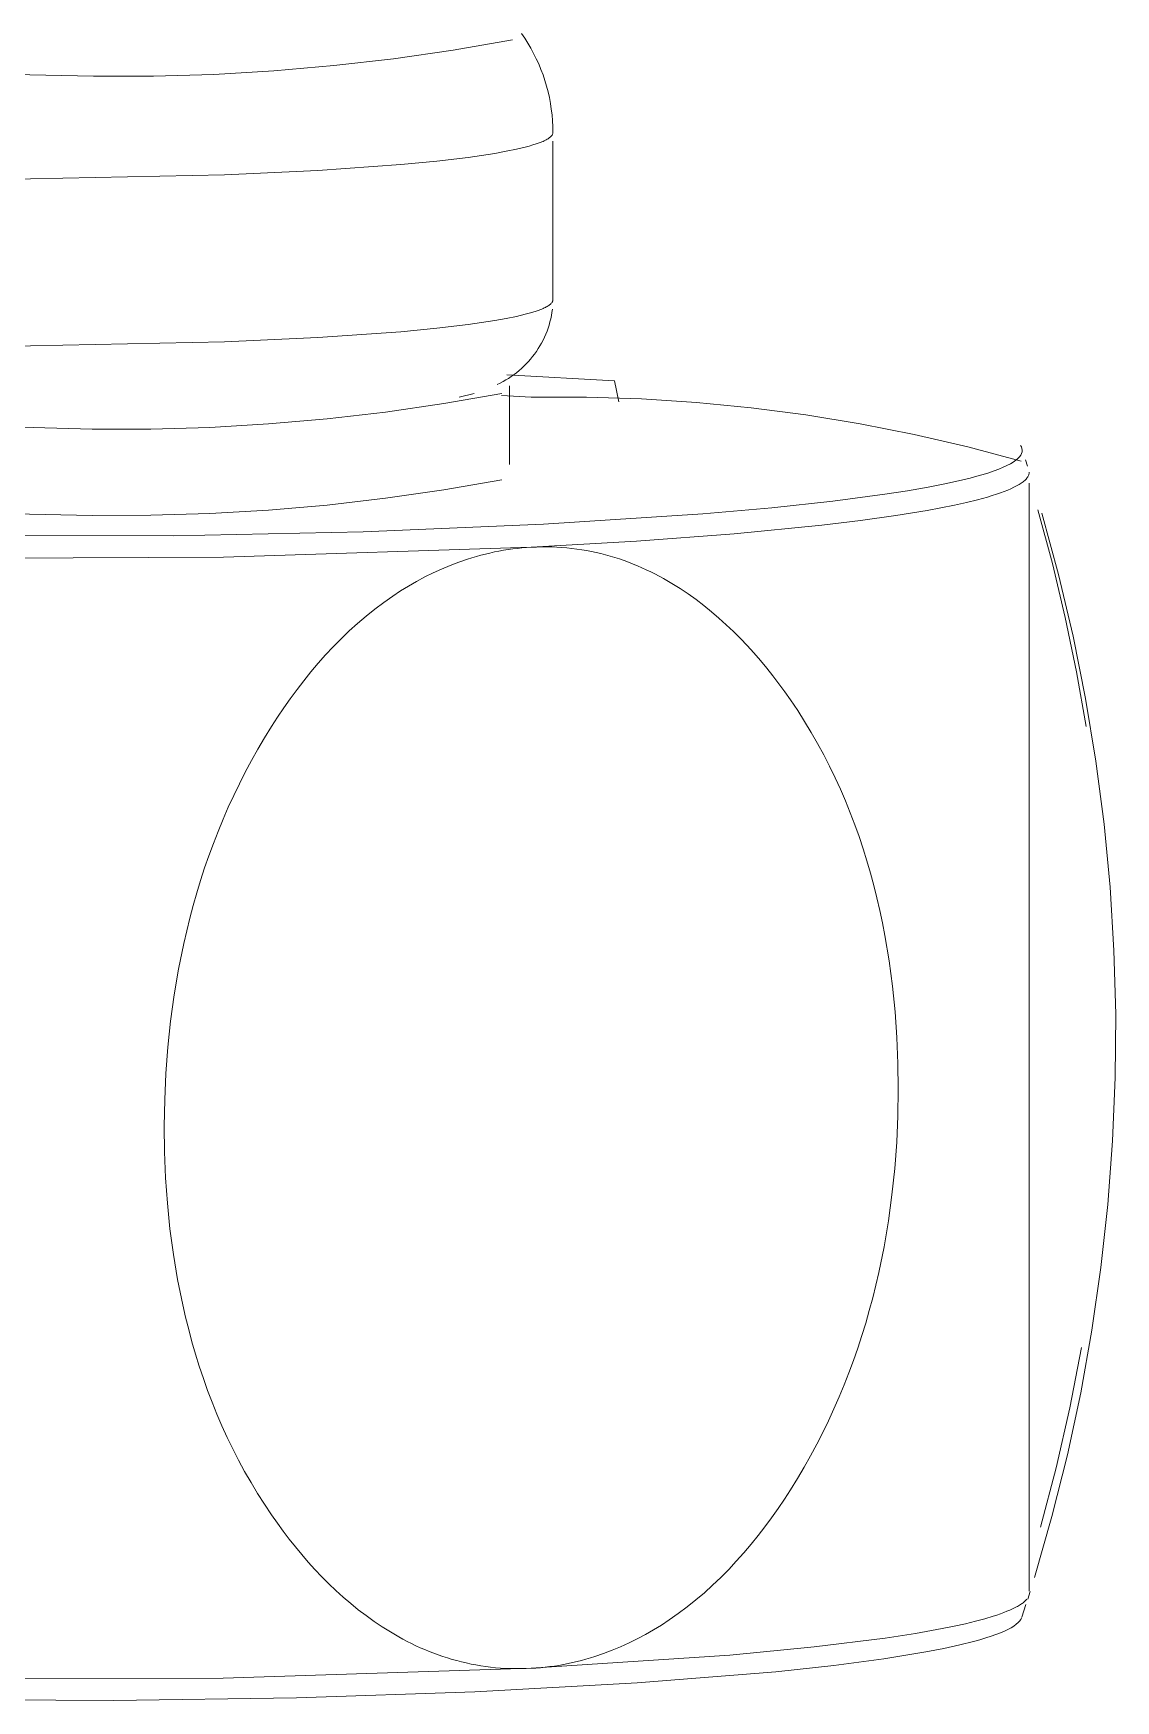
# Model space of a CAD drawing. Header units: millimetres. Extents: x 580 to 1174, y -1119 to -699.
# Drawn here: x 1032.13 to 1044.63, y -1066.61 to -1047.35 of the extents above; entities that cross this region are included whole.
import ezdxf

# ---------------------------------------------------------------- set-up
doc = ezdxf.new("R2010")
doc.units = ezdxf.units.MM
doc.header["$LTSCALE"] = 0.1
doc.layers.get('0').update_dxf_attribs({"lineweight": 13})

msp = doc.modelspace()

# ---------------------------------------------------------------- linework, layer by layer
for p, q in [((1036.975, -1047.544), (1037.659, -1047.425)), ((1037.763, -1047.351), (1037.802, -1047.407)), ((1037.802, -1047.407), (1037.838, -1047.465)), ((1037.838, -1047.465), (1037.872, -1047.523)), ((1035.597, -1047.724), (1036.288, -1047.644)), ((1036.288, -1047.644), (1036.975, -1047.544)), ((1037.872, -1047.523), (1037.904, -1047.583)), ((1037.904, -1047.583), (1037.935, -1047.644)), ((1037.935, -1047.644), (1037.963, -1047.705)), ((1037.963, -1047.705), (1037.989, -1047.768)), ((1030.057, -1047.792), (1032.821, -1047.846)), ((1032.821, -1047.846), (1033.515, -1047.845)), ((1033.515, -1047.845), (1034.21, -1047.825)), ((1034.21, -1047.825), (1034.905, -1047.785)), ((1034.905, -1047.785), (1035.597, -1047.724)), ((1037.989, -1047.768), (1038.013, -1047.832)), ((1038.013, -1047.832), (1038.034, -1047.896)), ((1038.034, -1047.896), (1038.054, -1047.961)), ((1038.054, -1047.961), (1038.071, -1048.027)), ((1038.071, -1048.027), (1038.086, -1048.093)), ((1038.086, -1048.093), (1038.099, -1048.16)), ((1038.099, -1048.16), (1038.109, -1048.227)), ((1038.109, -1048.227), (1038.117, -1048.294)), ((1038.117, -1048.294), (1038.123, -1048.362)), ((1038.123, -1048.362), (1038.126, -1048.429)), ((1038.126, -1048.429), (1038.127, -1048.497)), ((1037.808, -1048.666), (1037.706, -1048.69)), ((1037.854, -1048.653), (1037.808, -1048.666)), ((1037.896, -1048.641), (1037.854, -1048.653)), ((1037.934, -1048.629), (1037.896, -1048.641)), ((1037.969, -1048.617), (1037.934, -1048.629)), ((1037.985, -1048.611), (1037.969, -1048.617)), ((1038, -1048.605), (1037.985, -1048.611)), ((1038.014, -1048.599), (1038, -1048.605)), ((1038.027, -1048.593), (1038.014, -1048.599)), ((1038.04, -1048.586), (1038.027, -1048.593)), ((1038.051, -1048.58), (1038.04, -1048.586)), ((1038.062, -1048.574), (1038.051, -1048.58)), ((1038.072, -1048.568), (1038.062, -1048.574)), ((1038.081, -1048.562), (1038.072, -1048.568)), ((1038.089, -1048.556), (1038.081, -1048.562)), ((1038.097, -1048.55), (1038.089, -1048.556)), ((1038.103, -1048.544), (1038.097, -1048.55)), ((1038.109, -1048.538), (1038.103, -1048.544)), ((1038.114, -1048.532), (1038.109, -1048.538)), ((1038.118, -1048.527), (1038.114, -1048.532)), ((1038.122, -1048.521), (1038.118, -1048.527)), ((1038.124, -1048.515), (1038.122, -1048.521)), ((1038.126, -1048.509), (1038.124, -1048.515)), ((1038.127, -1048.503), (1038.126, -1048.509)), ((1038.127, -1048.497), (1038.127, -1048.503)), ((1038.127, -1050.429), (1038.127, -1048.595)), ((1036.786, -1048.827), (1036.37, -1048.867)), ((1037.149, -1048.784), (1036.786, -1048.827)), ((1037.457, -1048.738), (1037.149, -1048.784)), ((1037.589, -1048.714), (1037.457, -1048.738)), ((1037.706, -1048.69), (1037.589, -1048.714)), ((1034.336, -1048.984), (1031.383, -1049.045)), ((1035.411, -1048.935), (1034.336, -1048.984)), ((1036.37, -1048.867), (1035.411, -1048.935)), ((1037.808, -1050.597), (1037.706, -1050.621)), ((1037.854, -1050.585), (1037.808, -1050.597)), ((1037.896, -1050.573), (1037.854, -1050.585)), ((1037.934, -1050.56), (1037.896, -1050.573)), ((1037.969, -1050.548), (1037.934, -1050.56)), ((1037.985, -1050.542), (1037.969, -1050.548)), ((1038, -1050.536), (1037.985, -1050.542)), ((1038.014, -1050.53), (1038, -1050.536)), ((1038.027, -1050.524), (1038.014, -1050.53)), ((1038.04, -1050.518), (1038.027, -1050.524)), ((1038.051, -1050.512), (1038.04, -1050.518)), ((1038.062, -1050.506), (1038.051, -1050.512)), ((1038.072, -1050.5), (1038.062, -1050.506)), ((1038.081, -1050.494), (1038.072, -1050.5)), ((1038.089, -1050.488), (1038.081, -1050.494)), ((1038.097, -1050.482), (1038.089, -1050.488)), ((1038.103, -1050.476), (1038.097, -1050.482)), ((1038.109, -1050.47), (1038.103, -1050.476)), ((1038.114, -1050.464), (1038.109, -1050.47)), ((1038.11, -1050.612), (1038.116, -1050.575)), ((1038.118, -1050.458), (1038.114, -1050.464)), ((1038.116, -1050.575), (1038.121, -1050.537)), ((1038.122, -1050.452), (1038.118, -1050.458)), ((1038.124, -1050.446), (1038.122, -1050.452)), ((1038.126, -1050.44), (1038.124, -1050.446)), ((1038.127, -1050.435), (1038.126, -1050.44)), ((1038.127, -1050.429), (1038.127, -1050.435)), ((1036.786, -1050.758), (1036.37, -1050.799)), ((1037.149, -1050.715), (1036.786, -1050.758)), ((1037.457, -1050.669), (1037.149, -1050.715)), ((1037.589, -1050.645), (1037.457, -1050.669)), ((1037.706, -1050.621), (1037.589, -1050.645)), ((1038.045, -1050.827), (1038.059, -1050.792)), ((1038.059, -1050.792), (1038.071, -1050.757)), ((1038.071, -1050.757), (1038.083, -1050.721)), ((1038.083, -1050.721), (1038.093, -1050.685)), ((1038.093, -1050.685), (1038.102, -1050.649)), ((1038.102, -1050.649), (1038.11, -1050.612)), ((1034.336, -1050.915), (1031.384, -1050.975)), ((1035.411, -1050.866), (1034.336, -1050.915)), ((1036.37, -1050.799), (1035.411, -1050.866)), ((1037.958, -1050.994), (1037.978, -1050.962)), ((1037.978, -1050.962), (1037.996, -1050.929)), ((1037.996, -1050.929), (1038.013, -1050.896)), ((1038.013, -1050.896), (1038.03, -1050.862)), ((1038.03, -1050.862), (1038.045, -1050.827)), ((1037.792, -1051.198), (1037.819, -1051.171)), ((1037.819, -1051.171), (1037.845, -1051.143)), ((1037.845, -1051.143), (1037.869, -1051.115)), ((1037.869, -1051.115), (1037.893, -1051.086)), ((1037.893, -1051.086), (1037.916, -1051.056)), ((1037.916, -1051.056), (1037.937, -1051.025)), ((1037.937, -1051.025), (1037.958, -1050.994)), ((1037.551, -1051.375), (1037.583, -1051.356)), ((1037.583, -1051.356), (1037.616, -1051.337)), ((1038.839, -1051.366), (1037.595, -1051.297)), ((1037.616, -1051.337), (1037.647, -1051.316)), ((1037.647, -1051.316), (1037.678, -1051.294)), ((1037.678, -1051.294), (1037.708, -1051.272)), ((1037.708, -1051.272), (1037.737, -1051.248)), ((1037.737, -1051.248), (1037.765, -1051.223)), ((1037.765, -1051.223), (1037.792, -1051.198)), ((1038.887, -1051.61), (1038.839, -1051.366)), ((1036.867, -1051.629), (1037.536, -1051.512)), ((1037.043, -1051.555), (1037.216, -1051.511)), ((1037.483, -1051.409), (1037.517, -1051.392)), ((1037.517, -1051.392), (1037.551, -1051.375)), ((1037.535, -1051.537), (1037.877, -1051.553)), ((1037.627, -1052.334), (1037.627, -1051.425)), ((1037.877, -1051.553), (1038.514, -1051.553)), ((1038.514, -1051.553), (1039.15, -1051.573)), ((1035.52, -1051.805), (1036.195, -1051.726)), ((1036.195, -1051.726), (1036.867, -1051.629)), ((1039.15, -1051.573), (1039.785, -1051.615)), ((1039.785, -1051.615), (1040.418, -1051.677)), ((1040.418, -1051.677), (1041.049, -1051.759)), ((1031.448, -1051.925), (1032.127, -1051.904)), ((1032.127, -1051.904), (1032.805, -1051.923)), ((1032.805, -1051.923), (1033.485, -1051.923)), ((1033.485, -1051.923), (1034.164, -1051.903)), ((1034.164, -1051.903), (1034.843, -1051.864)), ((1034.843, -1051.864), (1035.52, -1051.805)), ((1041.049, -1051.759), (1041.676, -1051.862)), ((1041.676, -1051.862), (1042.3, -1051.986)), ((1042.3, -1051.986), (1042.92, -1052.13)), ((1042.92, -1052.13), (1043.535, -1052.294)), ((1043.537, -1052.129), (1043.526, -1052.111)), ((1043.544, -1052.148), (1043.537, -1052.129)), ((1043.371, -1052.344), (1043.41, -1052.324)), ((1043.41, -1052.324), (1043.444, -1052.304)), ((1043.444, -1052.304), (1043.473, -1052.284)), ((1043.473, -1052.284), (1043.497, -1052.264)), ((1043.497, -1052.264), (1043.516, -1052.244)), ((1043.516, -1052.244), (1043.53, -1052.224)), ((1043.53, -1052.224), (1043.54, -1052.205)), ((1043.54, -1052.205), (1043.545, -1052.186)), ((1043.546, -1052.167), (1043.544, -1052.148)), ((1043.545, -1052.186), (1043.546, -1052.167)), ((1043.609, -1052.351), (1043.586, -1052.278)), ((1036.867, -1052.625), (1037.536, -1052.508)), ((1042.672, -1052.553), (1042.86, -1052.511)), ((1042.86, -1052.511), (1042.944, -1052.49)), ((1042.944, -1052.49), (1043.022, -1052.469)), ((1043.022, -1052.469), (1043.095, -1052.448)), ((1043.095, -1052.448), (1043.161, -1052.427)), ((1043.161, -1052.427), (1043.222, -1052.406)), ((1043.222, -1052.406), (1043.277, -1052.386)), ((1043.277, -1052.386), (1043.327, -1052.365)), ((1043.327, -1052.365), (1043.371, -1052.344)), ((1043.567, -1052.524), (1043.557, -1052.532)), ((1043.576, -1052.516), (1043.567, -1052.524)), ((1043.584, -1052.508), (1043.576, -1052.516)), ((1043.592, -1052.5), (1043.584, -1052.508)), ((1043.599, -1052.492), (1043.592, -1052.5)), ((1043.605, -1052.484), (1043.599, -1052.492)), ((1043.61, -1052.476), (1043.605, -1052.484)), ((1043.615, -1052.468), (1043.61, -1052.476)), ((1043.619, -1052.46), (1043.615, -1052.468)), ((1043.622, -1052.453), (1043.619, -1052.46)), ((1043.624, -1052.445), (1043.622, -1052.453)), ((1043.626, -1052.437), (1043.624, -1052.445)), ((1043.627, -1052.429), (1043.626, -1052.437)), ((1043.627, -1052.421), (1043.627, -1052.429)), ((1036.195, -1052.723), (1036.867, -1052.625)), ((1041.358, -1052.757), (1041.96, -1052.677)), ((1041.96, -1052.677), (1042.223, -1052.636)), ((1042.223, -1052.636), (1042.46, -1052.594)), ((1042.46, -1052.594), (1042.672, -1052.553)), ((1043.147, -1052.708), (1043.032, -1052.74)), ((1043.199, -1052.692), (1043.147, -1052.708)), ((1043.249, -1052.676), (1043.199, -1052.692)), ((1043.296, -1052.66), (1043.249, -1052.676)), ((1043.339, -1052.644), (1043.296, -1052.66)), ((1043.379, -1052.628), (1043.339, -1052.644)), ((1043.417, -1052.612), (1043.379, -1052.628)), ((1043.451, -1052.596), (1043.417, -1052.612)), ((1043.467, -1052.588), (1043.451, -1052.596)), ((1043.482, -1052.58), (1043.467, -1052.588)), ((1043.496, -1052.572), (1043.482, -1052.58)), ((1043.51, -1052.564), (1043.496, -1052.572)), ((1043.523, -1052.556), (1043.51, -1052.564)), ((1043.535, -1052.548), (1043.523, -1052.556)), ((1043.546, -1052.54), (1043.535, -1052.548)), ((1043.557, -1052.532), (1043.546, -1052.54)), ((1043.627, -1052.548), (1043.628, -1065.35)), ((1030.103, -1052.867), (1032.805, -1052.92)), ((1033.485, -1052.919), (1034.164, -1052.899)), ((1034.164, -1052.899), (1034.843, -1052.86)), ((1034.843, -1052.86), (1035.52, -1052.801)), ((1035.52, -1052.801), (1036.195, -1052.723)), ((1038.019, -1053.023), (1039.86, -1052.903)), ((1039.86, -1052.903), (1040.656, -1052.832)), ((1040.656, -1052.832), (1041.358, -1052.757)), ((1042.449, -1052.863), (1042.087, -1052.922)), ((1042.765, -1052.802), (1042.449, -1052.863)), ((1042.904, -1052.771), (1042.765, -1052.802)), ((1043.032, -1052.74), (1042.904, -1052.771)), ((1043.727, -1052.856), (1043.895, -1053.475)), ((1043.967, -1053.602), (1043.775, -1052.894)), ((1032.805, -1052.92), (1033.485, -1052.919)), ((1035.937, -1053.109), (1038.019, -1053.023)), ((1041.231, -1053.034), (1040.222, -1053.133)), ((1041.68, -1052.979), (1041.231, -1053.034)), ((1042.087, -1052.922), (1041.68, -1052.979)), ((1029.531, -1053.14), (1033.743, -1053.156)), ((1033.743, -1053.156), (1035.937, -1053.109)), ((1037.877, -1053.289), (1034.324, -1053.404)), ((1037.77, -1053.296), (1037.716, -1053.302)), ((1037.824, -1053.292), (1037.77, -1053.296)), ((1037.877, -1053.289), (1037.824, -1053.292)), ((1039.092, -1053.219), (1037.877, -1053.289)), ((1037.937, -1053.286), (1037.877, -1053.289)), ((1037.997, -1053.285), (1037.937, -1053.286)), ((1038.056, -1053.284), (1037.997, -1053.285)), ((1038.115, -1053.285), (1038.056, -1053.284)), ((1038.173, -1053.287), (1038.115, -1053.285)), ((1038.231, -1053.291), (1038.173, -1053.287)), ((1038.289, -1053.296), (1038.231, -1053.291)), ((1038.346, -1053.302), (1038.289, -1053.296)), ((1040.222, -1053.133), (1039.092, -1053.219)), ((1034.324, -1053.404), (1030.769, -1053.416)), ((1037.04, -1053.46), (1036.94, -1053.499)), ((1037.141, -1053.426), (1037.04, -1053.46)), ((1037.192, -1053.41), (1037.141, -1053.426)), ((1037.243, -1053.395), (1037.192, -1053.41)), ((1037.295, -1053.38), (1037.243, -1053.395)), ((1037.347, -1053.367), (1037.295, -1053.38)), ((1037.399, -1053.355), (1037.347, -1053.367)), ((1037.451, -1053.343), (1037.399, -1053.355)), ((1037.504, -1053.333), (1037.451, -1053.343)), ((1037.557, -1053.324), (1037.504, -1053.333)), ((1037.61, -1053.315), (1037.557, -1053.324)), ((1037.663, -1053.308), (1037.61, -1053.315)), ((1037.716, -1053.302), (1037.663, -1053.308)), ((1038.403, -1053.309), (1038.346, -1053.302)), ((1038.46, -1053.317), (1038.403, -1053.309)), ((1038.516, -1053.327), (1038.46, -1053.317)), ((1038.571, -1053.337), (1038.516, -1053.327)), ((1038.626, -1053.349), (1038.571, -1053.337)), ((1038.681, -1053.362), (1038.626, -1053.349)), ((1038.736, -1053.376), (1038.681, -1053.362)), ((1038.789, -1053.391), (1038.736, -1053.376)), ((1038.843, -1053.407), (1038.789, -1053.391)), ((1038.896, -1053.424), (1038.843, -1053.407)), ((1038.949, -1053.442), (1038.896, -1053.424)), ((1039.001, -1053.462), (1038.949, -1053.442)), ((1039.053, -1053.482), (1039.001, -1053.462)), ((1039.105, -1053.503), (1039.053, -1053.482)), ((1043.895, -1053.475), (1044.044, -1054.099)), ((1036.648, -1053.632), (1036.553, -1053.683)), ((1036.744, -1053.585), (1036.648, -1053.632)), ((1036.841, -1053.54), (1036.744, -1053.585)), ((1036.94, -1053.499), (1036.841, -1053.54)), ((1039.156, -1053.525), (1039.105, -1053.503)), ((1039.206, -1053.548), (1039.156, -1053.525)), ((1039.257, -1053.572), (1039.206, -1053.548)), ((1039.306, -1053.597), (1039.257, -1053.572)), ((1039.356, -1053.623), (1039.306, -1053.597)), ((1039.405, -1053.65), (1039.356, -1053.623)), ((1039.501, -1053.706), (1039.405, -1053.65)), ((1044.135, -1054.316), (1043.967, -1053.602)), ((1036.279, -1053.852), (1036.173, -1053.926)), ((1036.369, -1053.793), (1036.279, -1053.852)), ((1036.46, -1053.737), (1036.369, -1053.793)), ((1036.553, -1053.683), (1036.46, -1053.737)), ((1039.596, -1053.765), (1039.501, -1053.706)), ((1039.689, -1053.828), (1039.596, -1053.765)), ((1039.781, -1053.893), (1039.689, -1053.828)), ((1036.07, -1054.003), (1035.97, -1054.084)), ((1036.173, -1053.926), (1036.07, -1054.003)), ((1039.871, -1053.962), (1039.781, -1053.893)), ((1039.958, -1054.033), (1039.871, -1053.962)), ((1040.044, -1054.107), (1039.958, -1054.033)), ((1035.776, -1054.255), (1035.682, -1054.345)), ((1035.871, -1054.168), (1035.776, -1054.255)), ((1035.97, -1054.084), (1035.871, -1054.168)), ((1040.129, -1054.183), (1040.044, -1054.107)), ((1040.211, -1054.262), (1040.129, -1054.183)), ((1044.044, -1054.099), (1044.174, -1054.727)), ((1035.591, -1054.437), (1035.503, -1054.532)), ((1035.682, -1054.345), (1035.591, -1054.437)), ((1040.292, -1054.342), (1040.211, -1054.262)), ((1040.371, -1054.425), (1040.292, -1054.342)), ((1040.448, -1054.51), (1040.371, -1054.425)), ((1044.278, -1055.035), (1044.135, -1054.316)), ((1035.417, -1054.629), (1035.333, -1054.728)), ((1035.503, -1054.532), (1035.417, -1054.629)), ((1040.523, -1054.597), (1040.448, -1054.51)), ((1040.596, -1054.685), (1040.523, -1054.597)), ((1035.251, -1054.83), (1035.172, -1054.933)), ((1035.333, -1054.728), (1035.251, -1054.83)), ((1040.668, -1054.775), (1040.596, -1054.685)), ((1040.738, -1054.866), (1040.668, -1054.775)), ((1044.174, -1054.727), (1044.285, -1055.358)), ((1035.172, -1054.933), (1035.095, -1055.038)), ((1040.805, -1054.959), (1040.738, -1054.866)), ((1040.871, -1055.052), (1040.805, -1054.959)), ((1035.02, -1055.144), (1034.948, -1055.252)), ((1035.095, -1055.038), (1035.02, -1055.144)), ((1040.954, -1055.176), (1040.871, -1055.052)), ((1041.034, -1055.301), (1040.954, -1055.176)), ((1044.397, -1055.759), (1044.278, -1055.035)), ((1034.877, -1055.361), (1034.797, -1055.49)), ((1034.948, -1055.252), (1034.877, -1055.361)), ((1041.11, -1055.428), (1041.034, -1055.301)), ((1034.797, -1055.49), (1034.72, -1055.621)), ((1041.184, -1055.557), (1041.11, -1055.428)), ((1041.254, -1055.687), (1041.184, -1055.557)), ((1034.646, -1055.753), (1034.575, -1055.886)), ((1034.72, -1055.621), (1034.646, -1055.753)), ((1041.321, -1055.818), (1041.254, -1055.687)), ((1044.492, -1056.486), (1044.397, -1055.759)), ((1034.575, -1055.886), (1034.507, -1056.02)), ((1041.385, -1055.951), (1041.321, -1055.818)), ((1041.447, -1056.084), (1041.385, -1055.951)), ((1034.441, -1056.156), (1034.378, -1056.293)), ((1034.507, -1056.02), (1034.441, -1056.156)), ((1041.505, -1056.22), (1041.447, -1056.084)), ((1034.378, -1056.293), (1034.318, -1056.431)), ((1041.56, -1056.356), (1041.505, -1056.22)), ((1041.613, -1056.494), (1041.56, -1056.356)), ((1034.261, -1056.571), (1034.206, -1056.711)), ((1034.318, -1056.431), (1034.261, -1056.571)), ((1041.662, -1056.632), (1041.613, -1056.494)), ((1044.561, -1057.216), (1044.492, -1056.486)), ((1034.206, -1056.711), (1034.154, -1056.852)), ((1041.709, -1056.772), (1041.662, -1056.632)), ((1034.154, -1056.852), (1034.105, -1056.994)), ((1041.753, -1056.912), (1041.709, -1056.772)), ((1041.794, -1057.054), (1041.753, -1056.912)), ((1034.059, -1057.138), (1034.014, -1057.282)), ((1034.105, -1056.994), (1034.059, -1057.138)), ((1041.833, -1057.196), (1041.794, -1057.054)), ((1034.014, -1057.282), (1033.973, -1057.427)), ((1041.869, -1057.34), (1041.833, -1057.196)), ((1041.902, -1057.484), (1041.869, -1057.34)), ((1044.606, -1057.949), (1044.561, -1057.216)), ((1033.973, -1057.427), (1033.934, -1057.572)), ((1041.933, -1057.629), (1041.902, -1057.484)), ((1033.934, -1057.572), (1033.864, -1057.866)), ((1041.961, -1057.774), (1041.933, -1057.629)), ((1033.864, -1057.866), (1033.804, -1058.162)), ((1042.01, -1058.066), (1041.961, -1057.774)), ((1042.05, -1058.361), (1042.01, -1058.066)), ((1044.626, -1058.682), (1044.606, -1057.949)), ((1033.804, -1058.162), (1033.753, -1058.461)), ((1033.753, -1058.461), (1033.712, -1058.762)), ((1042.079, -1058.657), (1042.05, -1058.361)), ((1042.1, -1058.954), (1042.079, -1058.657)), ((1044.62, -1059.415), (1044.626, -1058.682)), ((1033.712, -1058.762), (1033.68, -1059.064)), ((1033.68, -1059.064), (1033.658, -1059.367)), ((1042.112, -1059.252), (1042.1, -1058.954)), ((1042.116, -1059.551), (1042.112, -1059.252)), ((1033.658, -1059.367), (1033.644, -1059.672)), ((1044.59, -1060.148), (1044.62, -1059.415)), ((1042.111, -1059.856), (1042.116, -1059.551)), ((1033.644, -1059.672), (1033.639, -1059.976)), ((1033.639, -1059.976), (1033.642, -1060.274)), ((1042.097, -1060.161), (1042.111, -1059.856)), ((1042.075, -1060.466), (1042.097, -1060.161)), ((1044.535, -1060.88), (1044.59, -1060.148)), ((1033.642, -1060.274), (1033.654, -1060.572)), ((1033.654, -1060.572), (1033.675, -1060.868)), ((1042.043, -1060.769), (1042.075, -1060.466)), ((1042.002, -1061.07), (1042.043, -1060.769)), ((1033.675, -1060.868), (1033.705, -1061.164)), ((1044.456, -1061.609), (1044.535, -1060.88)), ((1033.705, -1061.164), (1033.744, -1061.458)), ((1041.951, -1061.37), (1042.002, -1061.07)), ((1041.89, -1061.667), (1041.951, -1061.37)), ((1033.744, -1061.458), (1033.793, -1061.75)), ((1033.793, -1061.75), (1033.821, -1061.896)), ((1041.82, -1061.961), (1041.89, -1061.667)), ((1044.351, -1062.335), (1044.456, -1061.609)), ((1033.821, -1061.896), (1033.852, -1062.04)), ((1041.78, -1062.108), (1041.82, -1061.961)), ((1033.852, -1062.04), (1033.885, -1062.184)), ((1041.739, -1062.253), (1041.78, -1062.108)), ((1033.885, -1062.184), (1033.921, -1062.327)), ((1033.921, -1062.327), (1033.959, -1062.469)), ((1041.695, -1062.397), (1041.739, -1062.253)), ((1044.222, -1063.057), (1044.351, -1062.335)), ((1033.959, -1062.469), (1034, -1062.611)), ((1041.598, -1062.684), (1041.648, -1062.541)), ((1041.648, -1062.541), (1041.695, -1062.397)), ((1044.231, -1062.535), (1044.096, -1063.232)), ((1034, -1062.611), (1034.044, -1062.751)), ((1041.546, -1062.825), (1041.598, -1062.684)), ((1034.044, -1062.751), (1034.091, -1062.891)), ((1034.091, -1062.891), (1034.14, -1063.029)), ((1041.491, -1062.966), (1041.546, -1062.825)), ((1034.14, -1063.029), (1034.192, -1063.167)), ((1041.373, -1063.244), (1041.433, -1063.105)), ((1041.433, -1063.105), (1041.491, -1062.966)), ((1044.068, -1063.774), (1044.222, -1063.057)), ((1034.192, -1063.167), (1034.247, -1063.303)), ((1034.247, -1063.303), (1034.305, -1063.438)), ((1041.31, -1063.381), (1041.373, -1063.244)), ((1044.096, -1063.232), (1043.939, -1063.923)), ((1034.305, -1063.438), (1034.366, -1063.572)), ((1041.244, -1063.517), (1041.31, -1063.381)), ((1034.366, -1063.572), (1034.43, -1063.704)), ((1041.103, -1063.786), (1041.175, -1063.652)), ((1041.175, -1063.652), (1041.244, -1063.517)), ((1034.43, -1063.704), (1034.497, -1063.835)), ((1034.497, -1063.835), (1034.567, -1063.965)), ((1041.029, -1063.918), (1041.103, -1063.786)), ((1043.89, -1064.485), (1044.068, -1063.774)), ((1034.567, -1063.965), (1034.641, -1064.093)), ((1040.871, -1064.178), (1040.951, -1064.048)), ((1040.951, -1064.048), (1041.029, -1063.918)), ((1043.939, -1063.923), (1043.759, -1064.609)), ((1034.641, -1064.093), (1034.717, -1064.22)), ((1034.717, -1064.22), (1034.796, -1064.345)), ((1040.801, -1064.286), (1040.871, -1064.178)), ((1034.796, -1064.345), (1034.879, -1064.469)), ((1034.879, -1064.469), (1034.945, -1064.563)), ((1040.653, -1064.5), (1040.728, -1064.394)), ((1040.728, -1064.394), (1040.801, -1064.286)), ((1034.945, -1064.563), (1035.012, -1064.656)), ((1035.012, -1064.656), (1035.082, -1064.747)), ((1040.497, -1064.707), (1040.576, -1064.605)), ((1040.576, -1064.605), (1040.653, -1064.5)), ((1043.688, -1065.191), (1043.89, -1064.485)), ((1035.082, -1064.747), (1035.154, -1064.838)), ((1035.154, -1064.838), (1035.227, -1064.926)), ((1040.331, -1064.907), (1040.415, -1064.808)), ((1040.415, -1064.808), (1040.497, -1064.707)), ((1035.227, -1064.926), (1035.302, -1065.013)), ((1035.302, -1065.013), (1035.379, -1065.098)), ((1040.157, -1065.099), (1040.245, -1065.004)), ((1040.245, -1065.004), (1040.331, -1064.907)), ((1035.379, -1065.098), (1035.458, -1065.182)), ((1035.458, -1065.182), (1035.539, -1065.263)), ((1039.972, -1065.28), (1040.066, -1065.191)), ((1040.066, -1065.191), (1040.157, -1065.099)), ((1035.539, -1065.263), (1035.622, -1065.342)), ((1035.622, -1065.342), (1035.706, -1065.418)), ((1035.706, -1065.418), (1035.792, -1065.492)), ((1039.779, -1065.45), (1039.877, -1065.367)), ((1039.877, -1065.367), (1039.972, -1065.28)), ((1043.61, -1065.441), (1043.638, -1065.353)), ((1035.792, -1065.492), (1035.88, -1065.564)), ((1035.88, -1065.564), (1035.97, -1065.632)), ((1039.469, -1065.682), (1039.575, -1065.608)), ((1039.575, -1065.608), (1039.678, -1065.531)), ((1039.678, -1065.531), (1039.779, -1065.45)), ((1043.254, -1065.625), (1043.21, -1065.639)), ((1043.296, -1065.611), (1043.254, -1065.625)), ((1043.335, -1065.596), (1043.296, -1065.611)), ((1043.371, -1065.582), (1043.335, -1065.596)), ((1043.405, -1065.568), (1043.371, -1065.582)), ((1043.436, -1065.554), (1043.405, -1065.568)), ((1043.465, -1065.539), (1043.436, -1065.554)), ((1043.479, -1065.532), (1043.465, -1065.539)), ((1043.492, -1065.525), (1043.479, -1065.532)), ((1043.504, -1065.518), (1043.492, -1065.525)), ((1043.516, -1065.511), (1043.504, -1065.518)), ((1043.527, -1065.504), (1043.516, -1065.511)), ((1043.537, -1065.497), (1043.527, -1065.504)), ((1043.547, -1065.49), (1043.537, -1065.497)), ((1043.542, -1065.651), (1043.589, -1065.505)), ((1043.556, -1065.483), (1043.547, -1065.49)), ((1043.565, -1065.476), (1043.556, -1065.483)), ((1043.573, -1065.469), (1043.565, -1065.476)), ((1043.581, -1065.462), (1043.573, -1065.469)), ((1043.588, -1065.455), (1043.581, -1065.462)), ((1043.594, -1065.448), (1043.588, -1065.455)), ((1043.6, -1065.441), (1043.594, -1065.448)), ((1035.97, -1065.632), (1036.062, -1065.698)), ((1036.062, -1065.698), (1036.155, -1065.761)), ((1036.155, -1065.761), (1036.25, -1065.82)), ((1039.196, -1065.849), (1039.289, -1065.796)), ((1039.289, -1065.796), (1039.38, -1065.74)), ((1039.38, -1065.74), (1039.469, -1065.682)), ((1042.624, -1065.781), (1042.315, -1065.837)), ((1042.762, -1065.753), (1042.624, -1065.781)), ((1042.89, -1065.725), (1042.762, -1065.753)), ((1043.007, -1065.696), (1042.89, -1065.725)), ((1043.114, -1065.668), (1043.007, -1065.696)), ((1043.21, -1065.639), (1043.114, -1065.668)), ((1043.341, -1065.81), (1043.295, -1065.83)), ((1043.382, -1065.791), (1043.341, -1065.81)), ((1043.418, -1065.771), (1043.382, -1065.791)), ((1043.45, -1065.752), (1043.418, -1065.771)), ((1043.476, -1065.732), (1043.45, -1065.752)), ((1043.499, -1065.713), (1043.476, -1065.732)), ((1043.517, -1065.694), (1043.499, -1065.713)), ((1043.53, -1065.675), (1043.517, -1065.694)), ((1043.54, -1065.657), (1043.53, -1065.675)), ((1036.25, -1065.82), (1036.347, -1065.877)), ((1036.347, -1065.877), (1036.396, -1065.903)), ((1036.396, -1065.903), (1036.445, -1065.929)), ((1036.445, -1065.929), (1036.495, -1065.955)), ((1036.495, -1065.955), (1036.545, -1065.979)), ((1036.545, -1065.979), (1036.596, -1066.002)), ((1036.596, -1066.002), (1036.647, -1066.024)), ((1038.811, -1066.032), (1038.909, -1065.991)), ((1038.909, -1065.991), (1039.006, -1065.947)), ((1039.006, -1065.947), (1039.102, -1065.9)), ((1039.102, -1065.9), (1039.196, -1065.849)), ((1041.143, -1065.994), (1040.172, -1066.088)), ((1041.965, -1065.891), (1041.143, -1065.994)), ((1042.315, -1065.837), (1041.965, -1065.891)), ((1042.641, -1066.011), (1042.434, -1066.051)), ((1042.825, -1065.97), (1042.641, -1066.011)), ((1042.986, -1065.93), (1042.825, -1065.97)), ((1043.059, -1065.91), (1042.986, -1065.93)), ((1043.125, -1065.89), (1043.059, -1065.91)), ((1043.187, -1065.87), (1043.125, -1065.89)), ((1043.243, -1065.85), (1043.187, -1065.87)), ((1043.295, -1065.83), (1043.243, -1065.85)), ((1036.647, -1066.024), (1036.699, -1066.045)), ((1036.699, -1066.045), (1036.751, -1066.066)), ((1036.751, -1066.066), (1036.803, -1066.085)), ((1036.803, -1066.085), (1036.856, -1066.103)), ((1036.856, -1066.103), (1036.91, -1066.121)), ((1036.91, -1066.121), (1036.963, -1066.137)), ((1036.963, -1066.137), (1037.017, -1066.152)), ((1037.017, -1066.152), (1037.072, -1066.166)), ((1037.072, -1066.166), (1037.127, -1066.179)), ((1037.127, -1066.179), (1037.182, -1066.191)), ((1037.182, -1066.191), (1037.238, -1066.202)), ((1037.238, -1066.202), (1037.294, -1066.211)), ((1040.172, -1066.088), (1037.877, -1066.24)), ((1038.197, -1066.206), (1038.249, -1066.196)), ((1038.249, -1066.196), (1038.302, -1066.186)), ((1038.302, -1066.186), (1038.354, -1066.175)), ((1038.354, -1066.175), (1038.406, -1066.163)), ((1038.406, -1066.163), (1038.457, -1066.15)), ((1038.457, -1066.15), (1038.509, -1066.136)), ((1038.509, -1066.136), (1038.56, -1066.121)), ((1038.56, -1066.121), (1038.611, -1066.105)), ((1038.611, -1066.105), (1038.711, -1066.07)), ((1038.711, -1066.07), (1038.811, -1066.032)), ((1041.949, -1066.13), (1041.371, -1066.206)), ((1042.434, -1066.051), (1041.949, -1066.13)), ((1034.32, -1066.354), (1030.762, -1066.367)), ((1037.877, -1066.24), (1034.32, -1066.354)), ((1037.294, -1066.211), (1037.351, -1066.22)), ((1037.351, -1066.22), (1037.407, -1066.227)), ((1037.407, -1066.227), (1037.465, -1066.233)), ((1037.465, -1066.233), (1037.523, -1066.238)), ((1037.523, -1066.238), (1037.581, -1066.241)), ((1037.581, -1066.241), (1037.639, -1066.243)), ((1037.639, -1066.243), (1037.698, -1066.244)), ((1037.698, -1066.244), (1037.758, -1066.244)), ((1037.758, -1066.244), (1037.817, -1066.243)), ((1037.817, -1066.243), (1037.877, -1066.24)), ((1037.877, -1066.24), (1037.931, -1066.237)), ((1037.931, -1066.237), (1037.985, -1066.233)), ((1037.985, -1066.233), (1038.038, -1066.227)), ((1038.038, -1066.227), (1038.091, -1066.221)), ((1038.091, -1066.221), (1038.144, -1066.214)), ((1038.144, -1066.214), (1038.197, -1066.206)), ((1040.7, -1066.28), (1039.102, -1066.41)), ((1041.371, -1066.206), (1040.7, -1066.28)), ((1033.053, -1066.614), (1029.08, -1066.581)), ((1035.168, -1066.581), (1033.053, -1066.614)), ((1037.224, -1066.513), (1035.168, -1066.581)), ((1039.102, -1066.41), (1037.224, -1066.513))]:
    msp.add_line(p, q)

doc.saveas('drawing.dxf')
